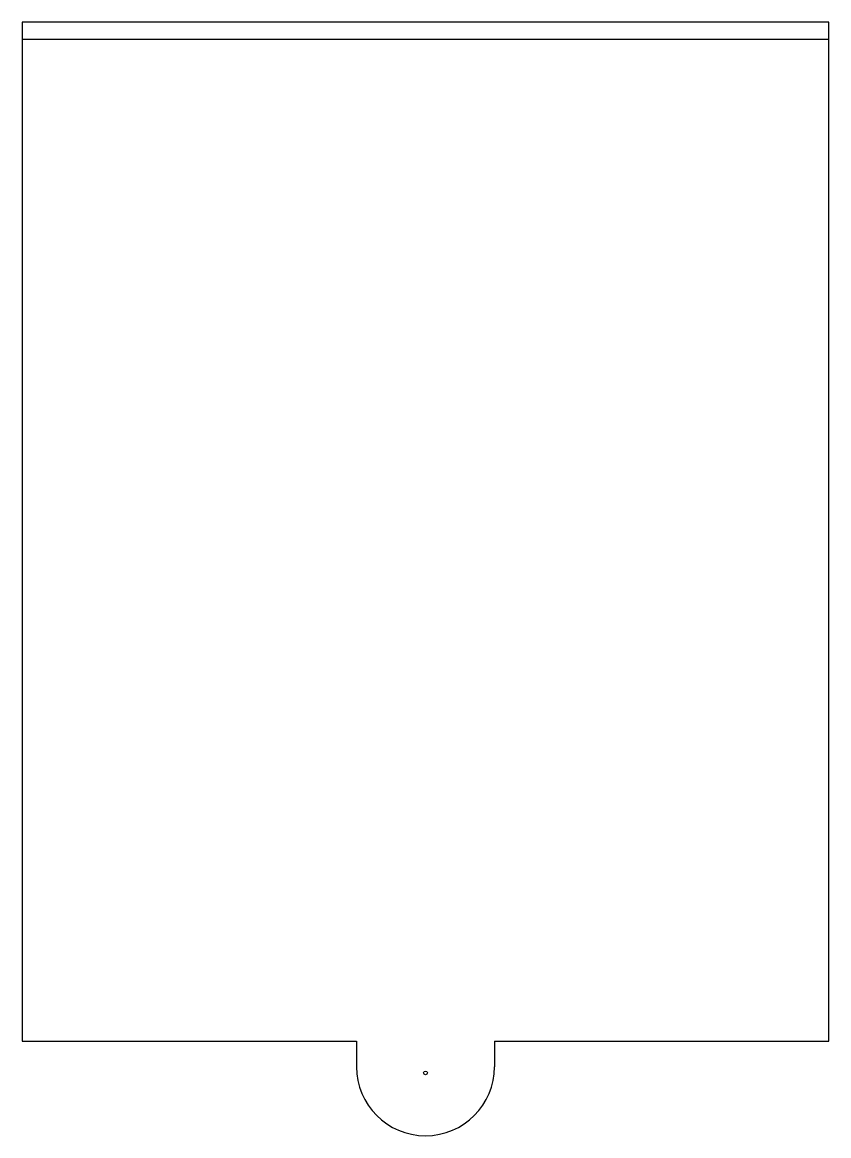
# Model space of a CAD drawing. Header units: millimetres. Extents: x 191 to 256.5, y 209.4 to 299.8.
import ezdxf

# ---------------------------------------------------------------- set-up
doc = ezdxf.new("R2010")
doc.units = ezdxf.units.MM
doc.layers.add('CAM1', color=7, linetype='Continuous')
doc.layers.add('CAM2', color=7, linetype='Continuous')

msp = doc.modelspace()

# ---------------------------------------------------------------- linework, layer by layer
at = {"layer": 'CAM1', "color": 7, "linetype": 'Continuous'}
msp.add_line((256.46, 298.397), (190.96, 298.397), dxfattribs=at)
at = {"layer": 'CAM2', "color": 7, "linetype": 'Continuous'}
for p, q in [((190.96, 299.797), (190.96, 217.067)), ((256.46, 299.797), (190.96, 299.797)), ((256.46, 217.067), (256.46, 299.797)), ((190.96, 217.067), (218.11, 217.067)), ((218.11, 217.067), (218.11, 214.98)), ((229.31, 217.067), (256.46, 217.067)), ((229.31, 217.067), (229.31, 214.98))]:
    msp.add_line(p, q, dxfattribs=at)
msp.add_circle((223.71, 214.48), 0.15, dxfattribs=at)
msp.add_arc((223.71, 214.98), 5.6, 180, 0, dxfattribs=at)

doc.saveas('drawing.dxf')
